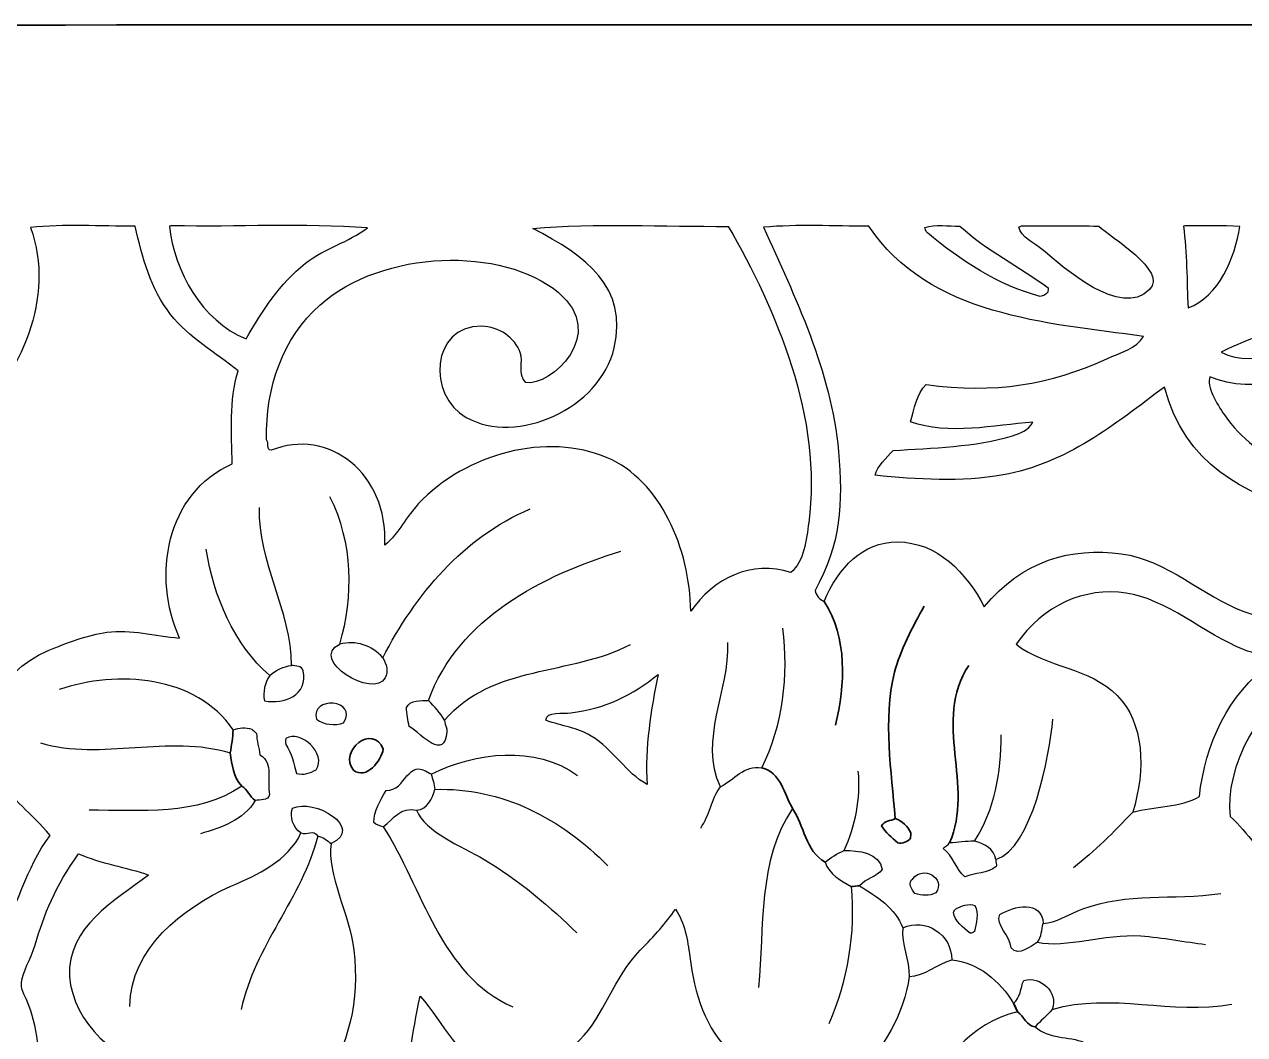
# Model space of a CAD drawing. Header units: centimetres. Extents: x -52.9 to 15.2, y -14.8 to 15.
# Drawn here: x -30.89 to -24.28, y 2.89 to 8.36 of the extents above; entities that cross this region are included whole.
import ezdxf

# ---------------------------------------------------------------- set-up
doc = ezdxf.new("R2010")
doc.units = ezdxf.units.CM
doc.header["$MEASUREMENT"] = 0
doc.layers.add('Camada 1', color=7, linetype='Continuous')

msp = doc.modelspace()

# ---------------------------------------------------------------- linework, layer by layer
at = {"layer": 'Camada 1', "color": 250, "lineweight": 35}
msp.add_open_spline([(-34.78598, -9.38153), (-34.82672, -9.35688), (-34.80722, -9.30149), (-34.80722, -9.26685), (-34.80722, -9.26685), (-34.83015, -7.85122), (-34.80722, -6.39767), (-34.80722, -4.96811), (-34.80722, -4.96811), (-34.80722, -0.53718), (-34.80963, 3.91868), (-34.80431, 8.35324), (-34.80431, 8.35324), (-28.91762, 8.36006), (-23.02747, 8.35835), (-17.14042, 8.35408), (-17.14042, 8.35408), (-17.13361, 2.44475), (-17.1353, -3.46803), (-17.13957, -9.37776), (-17.13957, -9.37776), (-23.02058, -9.38654), (-28.90401, -9.37903), (-34.78598, -9.38153)], degree=3, knots=[0, 0, 0, 0, 0.1428571, 0.1428571, 0.1428571, 0.1428571, 0.2857143, 0.2857143, 0.2857143, 0.2857143, 0.4285714, 0.4285714, 0.4285714, 0.4285714, 0.5714286, 0.5714286, 0.5714286, 0.5714286, 0.7142857, 0.7142857, 0.7142857, 0.7142857, 1, 1, 1, 1], dxfattribs=at)
at = {"layer": 'Camada 1', "color": 250, "lineweight": 30}
for points, knots in [([(-32.61963, 5.58323), (-32.34902, 5.4677), (-31.86859, 5.4325), (-31.59146, 5.16635), (-31.59146, 5.16635), (-31.34976, 4.93423), (-31.28917, 4.62367), (-31.25566, 4.29559), (-31.25566, 4.29559), (-31.23209, 4.06502), (-31.21033, 3.84312), (-31.25421, 3.61081), (-31.25421, 3.61081), (-31.18919, 3.5355), (-31.09776, 3.46836), (-31.03411, 3.3881), (-31.03411, 3.3881), (-30.92782, 3.56848), (-30.88108, 3.79553), (-30.74861, 3.96807), (-30.74861, 3.96807), (-30.85166, 4.0949), (-30.95703, 4.15406), (-31.01626, 4.28345), (-31.01626, 4.28345), (-31.14506, 4.56486), (-31.04798, 4.84649), (-30.75912, 4.96953), (-30.75912, 4.96953), (-30.66511, 5.00958), (-30.53991, 5.05625), (-30.44205, 5.06875), (-30.44205, 5.06875), (-30.30838, 5.0858), (-30.18657, 5.04886), (-30.04814, 5.03735), (-30.04814, 5.03735), (-30.19856, 5.36941), (-30.12243, 5.82121), (-29.76334, 5.98056), (-29.76334, 5.98056), (-29.76619, 6.14833), (-29.78091, 6.32154), (-29.73138, 6.48391), (-29.73138, 6.48391), (-29.85432, 6.58321), (-29.9961, 6.66262), (-30.09647, 6.78961), (-30.09647, 6.78961), (-30.20547, 6.92756), (-30.24978, 7.09903), (-30.2888, 7.26743), (-30.2888, 7.26743), (-30.4757, 7.26645), (-30.67467, 7.28009), (-30.85512, 7.26057), (-30.85512, 7.26057), (-30.7151, 6.87408), (-30.91576, 6.47631), (-31.16895, 6.1914), (-31.16895, 6.1914), (-31.38579, 6.11313), (-31.82446, 6.14413), (-32.05263, 6.0701), (-32.05263, 6.0701), (-32.12209, 6.04756), (-32.2218, 6.02462), (-32.24331, 5.93955), (-32.24331, 5.93955), (-31.95035, 6.02403), (-31.58905, 6.06941), (-31.29969, 5.94377), (-31.29969, 5.94377), (-31.33046, 5.86869), (-31.33369, 5.78421), (-31.35716, 5.70907), (-31.35716, 5.70907), (-31.69201, 5.82125), (-32.12065, 5.87032), (-32.46385, 5.71622), (-32.46385, 5.71622), (-32.52214, 5.69007), (-32.62615, 5.65895), (-32.61963, 5.58322)], [0, 0, 0, 0, 0.0454545, 0.0454545, 0.0454545, 0.0454545, 0.0909091, 0.0909091, 0.0909091, 0.0909091, 0.1363636, 0.1363636, 0.1363636, 0.1363636, 0.1818182, 0.1818182, 0.1818182, 0.1818182, 0.2272727, 0.2272727, 0.2272727, 0.2272727, 0.2727273, 0.2727273, 0.2727273, 0.2727273, 0.3181818, 0.3181818, 0.3181818, 0.3181818, 0.3636364, 0.3636364, 0.3636364, 0.3636364, 0.4090909, 0.4090909, 0.4090909, 0.4090909, 0.4545455, 0.4545455, 0.4545455, 0.4545455, 0.5, 0.5, 0.5, 0.5, 0.5454545, 0.5454545, 0.5454545, 0.5454545, 0.5909091, 0.5909091, 0.5909091, 0.5909091, 0.6363636, 0.6363636, 0.6363636, 0.6363636, 0.6818182, 0.6818182, 0.6818182, 0.6818182, 0.7272727, 0.7272727, 0.7272727, 0.7272727, 0.7727273, 0.7727273, 0.7727273, 0.7727273, 0.8181818, 0.8181818, 0.8181818, 0.8181818, 0.8636364, 0.8636364, 0.8636364, 0.8636364, 0.9090909, 0.9090909, 0.9090909, 0.9090909, 1, 1, 1, 1]), ([(-29.57827, 6.10993), (-29.56105, 6.09527), (-29.58138, 6.05746), (-29.55213, 6.05377), (-29.55213, 6.05377), (-29.245, 6.17985), (-28.91717, 5.92949), (-28.93759, 5.53959), (-28.93759, 5.53959), (-28.85691, 5.61101), (-28.8216, 5.6941), (-28.75626, 5.76368), (-28.75626, 5.76368), (-28.49722, 6.03946), (-28.0584, 6.15268), (-27.73465, 6.01386), (-27.73465, 6.01386), (-27.44534, 5.88981), (-27.28666, 5.52164), (-27.28162, 5.18203), (-27.28162, 5.18203), (-27.1652, 5.35715), (-26.94867, 5.46449), (-26.74056, 5.39221), (-26.74056, 5.39221), (-26.66835, 5.45066), (-26.65589, 5.57172), (-26.64358, 5.66244), (-26.64358, 5.66244), (-26.5672, 6.22543), (-26.81786, 6.81433), (-27.07866, 7.26651), (-27.07866, 7.26651), (-27.42872, 7.26449), (-27.79565, 7.28584), (-28.13732, 7.25577), (-28.13732, 7.25577), (-27.84557, 7.10486), (-27.62081, 6.93468), (-27.69599, 6.60912), (-27.69599, 6.60912), (-27.77251, 6.2778), (-28.22466, 6.0794), (-28.49651, 6.23176), (-28.49651, 6.23176), (-28.70917, 6.35096), (-28.68842, 6.72904), (-28.41481, 6.72584), (-28.41481, 6.72584), (-28.31931, 6.72473), (-28.23267, 6.66194), (-28.20466, 6.58347), (-28.20466, 6.58347), (-28.18578, 6.5307), (-28.22001, 6.46899), (-28.17446, 6.42061), (-28.17446, 6.42061), (-28.04189, 6.39836), (-27.72658, 6.68178), (-27.99811, 6.90847), (-27.99811, 6.90847), (-28.29769, 7.15856), (-28.9498, 7.1437), (-29.28942, 6.83987), (-29.28942, 6.83987), (-29.48909, 6.66125), (-29.58148, 6.39995), (-29.57827, 6.10993)], [0, 0, 0, 0, 0.0555556, 0.0555556, 0.0555556, 0.0555556, 0.1111111, 0.1111111, 0.1111111, 0.1111111, 0.1666667, 0.1666667, 0.1666667, 0.1666667, 0.2222222, 0.2222222, 0.2222222, 0.2222222, 0.2777778, 0.2777778, 0.2777778, 0.2777778, 0.3333333, 0.3333333, 0.3333333, 0.3333333, 0.3888889, 0.3888889, 0.3888889, 0.3888889, 0.4444444, 0.4444444, 0.4444444, 0.4444444, 0.5, 0.5, 0.5, 0.5, 0.5555556, 0.5555556, 0.5555556, 0.5555556, 0.6111111, 0.6111111, 0.6111111, 0.6111111, 0.6666667, 0.6666667, 0.6666667, 0.6666667, 0.7222222, 0.7222222, 0.7222222, 0.7222222, 0.7777778, 0.7777778, 0.7777778, 0.7777778, 0.8333333, 0.8333333, 0.8333333, 0.8333333, 0.8888889, 0.8888889, 0.8888889, 0.8888889, 1, 1, 1, 1]), ([(-26.56054, 5.23612), (-26.48197, 5.41916), (-26.3524, 5.5579), (-26.1631, 5.55771), (-26.1631, 5.55771), (-25.94776, 5.55751), (-25.78986, 5.39112), (-25.69359, 5.20583), (-25.69359, 5.20583), (-25.48753, 5.45895), (-25.22076, 5.53017), (-24.95194, 5.49356), (-24.95194, 5.49356), (-24.7039, 5.45979), (-24.50773, 5.26273), (-24.29405, 5.18369), (-24.29405, 5.18369), (-24.06686, 5.09963), (-23.81462, 5.05223), (-23.58969, 5.06921), (-23.58969, 5.06921), (-23.38811, 5.08443), (-23.19176, 5.13547), (-22.98535, 5.093), (-22.98535, 5.093), (-22.95881, 5.17249), (-23.01068, 5.23868), (-23.04705, 5.28588), (-23.04705, 5.28588), (-23.44219, 5.79893), (-24.49481, 5.54977), (-24.71907, 6.39632), (-24.71907, 6.39632), (-24.98112, 6.19784), (-25.25572, 5.97877), (-25.59192, 5.92041), (-25.59192, 5.92041), (-25.82217, 5.88046), (-26.05127, 5.89574), (-26.28456, 5.9185), (-26.28456, 5.9185), (-26.27161, 5.97102), (-26.22191, 6.01238), (-26.1866, 6.05283), (-26.1866, 6.05283), (-25.97852, 6.06748), (-25.74001, 6.07017), (-25.54147, 6.13308), (-25.54147, 6.13308), (-25.50044, 6.14605), (-25.45289, 6.16171), (-25.43126, 6.20656), (-25.43126, 6.20656), (-25.64074, 6.18965), (-25.88539, 6.13496), (-26.09311, 6.20727), (-26.09311, 6.20727), (-26.07103, 6.27549), (-26.06019, 6.36149), (-26.00844, 6.4107), (-26.00844, 6.4107), (-25.63718, 6.35791), (-25.33668, 6.40969), (-25.03104, 6.54894), (-25.03104, 6.54894), (-24.95762, 6.58239), (-24.86816, 6.60588), (-24.83189, 6.67032), (-24.83189, 6.67032), (-25.35404, 6.74333), (-25.99412, 6.78015), (-26.31793, 7.26727), (-26.31793, 7.26727), (-26.50635, 7.26716), (-26.70472, 7.27897), (-26.88774, 7.26135), (-26.88774, 7.26135), (-26.71985, 6.88704), (-26.52057, 6.48224), (-26.48219, 6.04771), (-26.48219, 6.04771), (-26.45763, 5.76942), (-26.46991, 5.54484), (-26.60919, 5.29487), (-26.60919, 5.29487), (-26.60552, 5.27029), (-26.58523, 5.24428), (-26.56054, 5.23611)], [0, 0, 0, 0, 0.0434783, 0.0434783, 0.0434783, 0.0434783, 0.0869565, 0.0869565, 0.0869565, 0.0869565, 0.1304348, 0.1304348, 0.1304348, 0.1304348, 0.173913, 0.173913, 0.173913, 0.173913, 0.2173913, 0.2173913, 0.2173913, 0.2173913, 0.2608696, 0.2608696, 0.2608696, 0.2608696, 0.3043478, 0.3043478, 0.3043478, 0.3043478, 0.3478261, 0.3478261, 0.3478261, 0.3478261, 0.3913043, 0.3913043, 0.3913043, 0.3913043, 0.4347826, 0.4347826, 0.4347826, 0.4347826, 0.4782609, 0.4782609, 0.4782609, 0.4782609, 0.5217391, 0.5217391, 0.5217391, 0.5217391, 0.5652174, 0.5652174, 0.5652174, 0.5652174, 0.6086957, 0.6086957, 0.6086957, 0.6086957, 0.6521739, 0.6521739, 0.6521739, 0.6521739, 0.6956522, 0.6956522, 0.6956522, 0.6956522, 0.7391304, 0.7391304, 0.7391304, 0.7391304, 0.7826087, 0.7826087, 0.7826087, 0.7826087, 0.826087, 0.826087, 0.826087, 0.826087, 0.8695652, 0.8695652, 0.8695652, 0.8695652, 0.9130435, 0.9130435, 0.9130435, 0.9130435, 1, 1, 1, 1]), ([(-24.47248, 6.4526), (-24.49386, 6.39839), (-24.43459, 6.30692), (-24.39413, 6.24587), (-24.39413, 6.24587), (-24.30897, 6.11736), (-24.17453, 6.02257), (-24.04206, 5.96263), (-24.04206, 5.96263), (-23.81667, 5.86064), (-23.53921, 5.82243), (-23.29992, 5.69988), (-23.29992, 5.69988), (-23.09665, 5.59581), (-22.89116, 5.40702), (-22.80825, 5.17462), (-22.80825, 5.17462), (-22.73812, 4.97796), (-22.78409, 4.70841), (-22.85291, 4.50722), (-22.85291, 4.50722), (-22.96463, 4.18059), (-23.24115, 3.88277), (-23.61075, 3.93131), (-23.61075, 3.93131), (-23.81515, 3.95816), (-23.96582, 4.1507), (-23.85851, 4.31767), (-23.85851, 4.31767), (-23.81098, 4.39162), (-23.67422, 4.42629), (-23.61926, 4.32868), (-23.61926, 4.32868), (-23.6395, 4.28451), (-23.71362, 4.28663), (-23.71683, 4.22867), (-23.71683, 4.22867), (-23.67202, 4.13183), (-23.57368, 4.1252), (-23.50256, 4.13673), (-23.50256, 4.13673), (-23.2368, 4.17974), (-22.94474, 4.55157), (-22.95649, 4.81495), (-22.95649, 4.81495), (-23.06644, 4.95112), (-23.19709, 4.91725), (-23.37933, 4.90835), (-23.37933, 4.90835), (-23.56838, 4.89911), (-23.79497, 4.88173), (-23.91746, 4.83259), (-23.91746, 4.83259), (-24.1953, 4.72111), (-24.39953, 4.32748), (-24.36213, 4.07105), (-24.36213, 4.07105), (-24.26797, 3.98247), (-24.18874, 3.86675), (-24.11554, 3.76607), (-24.11554, 3.76607), (-23.68279, 3.90838), (-22.71339, 3.50332), (-22.6422, 2.91358), (-22.6422, 2.91358), (-22.62572, 2.7771), (-22.63705, 2.63101), (-22.69071, 2.48217), (-22.69071, 2.48217), (-22.70263, 2.447), (-22.73992, 2.42601), (-22.74807, 2.39006), (-22.74807, 2.39006), (-22.61838, 2.24448), (-22.43339, 2.19949), (-22.31662, 2.18238), (-22.31662, 2.18238), (-22.10131, 2.15088), (-21.86207, 2.17215), (-21.67185, 2.10551), (-21.67185, 2.10551), (-21.55761, 2.0655), (-21.47027, 1.98479), (-21.34613, 1.94112), (-21.34613, 1.94112), (-21.24238, 2.22091), (-21.57293, 2.61989), (-21.99182, 2.89076), (-21.99182, 2.89076), (-22.18225, 3.01392), (-22.38817, 3.12073), (-22.56963, 3.25613), (-22.56963, 3.25613), (-22.7698, 3.40557), (-22.95515, 3.61102), (-22.98845, 3.76385), (-22.98845, 3.76385), (-22.84045, 3.7726), (-22.68676, 3.78886), (-22.55037, 3.85391), (-22.55037, 3.85391), (-22.40898, 3.65706), (-22.27849, 3.45457), (-22.08527, 3.29797), (-22.08527, 3.29797), (-21.94807, 3.18682), (-21.7846, 3.1014), (-21.65202, 2.99888), (-21.65202, 2.99888), (-21.6088, 2.96552), (-21.57208, 2.9036), (-21.51014, 2.89965), (-21.51014, 2.89965), (-21.61964, 3.12341), (-21.84432, 3.26869), (-22.0005, 3.46783), (-22.0005, 3.46783), (-22.13282, 3.63664), (-22.23615, 3.81345), (-22.31839, 4.01361), (-22.31839, 4.01361), (-22.26641, 4.10294), (-22.18003, 4.17494), (-22.13579, 4.27019), (-22.13579, 4.27019), (-22.21629, 4.43509), (-22.24751, 4.62618), (-22.17389, 4.79798), (-22.17389, 4.79798), (-22.42121, 4.82437), (-22.41477, 5.12508), (-22.55422, 5.34741), (-22.55422, 5.34741), (-22.63433, 5.47512), (-22.76687, 5.59809), (-22.76483, 5.7277), (-22.76483, 5.7277), (-22.76143, 5.9413), (-22.48084, 6.02363), (-22.29524, 6.09442), (-22.29524, 6.09442), (-22.33542, 6.17654), (-22.39804, 6.25691), (-22.38704, 6.35446), (-22.38704, 6.35446), (-22.71081, 6.37658), (-23.05587, 6.54167), (-23.14237, 6.86886), (-23.14237, 6.86886), (-23.17686, 6.99935), (-23.16664, 7.12249), (-23.16283, 7.26581), (-23.16283, 7.26581), (-23.30168, 7.27343), (-23.44371, 7.26932), (-23.58302, 7.26789), (-23.58302, 7.26789), (-23.63174, 6.84265), (-24.09889, 6.73738), (-24.41223, 6.58539), (-24.41223, 6.58539), (-24.21675, 6.48757), (-23.98688, 6.62233), (-23.79289, 6.67212), (-23.79289, 6.67212), (-23.89681, 6.43239), (-24.2393, 6.35103), (-24.47248, 6.45259)], [0, 0, 0, 0, 0.0232558, 0.0232558, 0.0232558, 0.0232558, 0.0465116, 0.0465116, 0.0465116, 0.0465116, 0.0697674, 0.0697674, 0.0697674, 0.0697674, 0.0930233, 0.0930233, 0.0930233, 0.0930233, 0.1162791, 0.1162791, 0.1162791, 0.1162791, 0.1395349, 0.1395349, 0.1395349, 0.1395349, 0.1627907, 0.1627907, 0.1627907, 0.1627907, 0.1860465, 0.1860465, 0.1860465, 0.1860465, 0.2093023, 0.2093023, 0.2093023, 0.2093023, 0.2325581, 0.2325581, 0.2325581, 0.2325581, 0.255814, 0.255814, 0.255814, 0.255814, 0.2790698, 0.2790698, 0.2790698, 0.2790698, 0.3023256, 0.3023256, 0.3023256, 0.3023256, 0.3255814, 0.3255814, 0.3255814, 0.3255814, 0.3488372, 0.3488372, 0.3488372, 0.3488372, 0.372093, 0.372093, 0.372093, 0.372093, 0.3953488, 0.3953488, 0.3953488, 0.3953488, 0.4186047, 0.4186047, 0.4186047, 0.4186047, 0.4418605, 0.4418605, 0.4418605, 0.4418605, 0.4651163, 0.4651163, 0.4651163, 0.4651163, 0.4883721, 0.4883721, 0.4883721, 0.4883721, 0.5116279, 0.5116279, 0.5116279, 0.5116279, 0.5348837, 0.5348837, 0.5348837, 0.5348837, 0.5581395, 0.5581395, 0.5581395, 0.5581395, 0.5813953, 0.5813953, 0.5813953, 0.5813953, 0.6046512, 0.6046512, 0.6046512, 0.6046512, 0.627907, 0.627907, 0.627907, 0.627907, 0.6511628, 0.6511628, 0.6511628, 0.6511628, 0.6744186, 0.6744186, 0.6744186, 0.6744186, 0.6976744, 0.6976744, 0.6976744, 0.6976744, 0.7209302, 0.7209302, 0.7209302, 0.7209302, 0.744186, 0.744186, 0.744186, 0.744186, 0.7674419, 0.7674419, 0.7674419, 0.7674419, 0.7906977, 0.7906977, 0.7906977, 0.7906977, 0.8139535, 0.8139535, 0.8139535, 0.8139535, 0.8372093, 0.8372093, 0.8372093, 0.8372093, 0.8604651, 0.8604651, 0.8604651, 0.8604651, 0.8837209, 0.8837209, 0.8837209, 0.8837209, 0.9069767, 0.9069767, 0.9069767, 0.9069767, 0.9302326, 0.9302326, 0.9302326, 0.9302326, 0.9534884, 0.9534884, 0.9534884, 0.9534884, 1, 1, 1, 1]), ([(-28.70183, 1.79849), (-28.70779, 1.7986), (-28.71379, 1.7987), (-28.71979, 1.79884), (-28.71979, 1.79884), (-28.99463, 1.95311), (-29.12562, 1.76229), (-29.18097, 1.53662), (-29.18097, 1.53662), (-29.20672, 1.43171), (-29.19385, 1.32728), (-29.20891, 1.23327), (-29.20891, 1.23327), (-29.22479, 1.13421), (-29.29047, 1.02707), (-29.29862, 0.94099), (-29.29862, 0.94099), (-29.83259, 1.17023), (-30.20932, 0.35041), (-30.72487, 0.49494), (-30.72487, 0.49494), (-30.90856, 0.54645), (-31.07895, 0.65496), (-31.21297, 0.80221), (-31.21297, 0.80221), (-31.18524, 1.09756), (-31.40526, 1.38814), (-31.69123, 1.47361), (-31.69123, 1.47361), (-31.69409, 1.47955), (-31.69382, 1.48892), (-31.69382, 1.49683), (-31.69382, 1.49683), (-31.51972, 1.75129), (-31.46625, 2.11316), (-31.61439, 2.38897), (-31.61439, 2.38897), (-31.48237, 2.39232), (-31.18898, 2.56832), (-31.05641, 2.82179), (-31.05641, 2.82179), (-31.03447, 2.86378), (-31.02921, 2.91461), (-30.98645, 2.94466), (-30.98645, 2.94466), (-30.98321, 2.94523), (-30.97735, 2.94241), (-30.9709, 2.93919), (-30.9709, 2.93919), (-30.93244, 2.83362), (-30.88764, 2.68858), (-30.93837, 2.59305), (-30.93837, 2.59305), (-30.95329, 2.59863), (-30.96493, 2.611), (-30.98151, 2.61355), (-30.98151, 2.61355), (-31.17057, 2.23622), (-31.32666, 1.83676), (-31.15279, 1.46077), (-31.15279, 1.46077), (-30.99136, 1.1116), (-30.60228, 1.07279), (-30.44949, 0.7343), (-30.44949, 0.7343), (-30.36948, 0.83191), (-30.35787, 1.05233), (-30.38151, 1.17068), (-30.38151, 1.17068), (-30.42977, 1.41238), (-30.57303, 1.44927), (-30.75277, 1.55348), (-30.75277, 1.55348), (-30.9269, 1.65445), (-31.04374, 1.82174), (-31.02716, 2.00303), (-31.02716, 2.00303), (-31.02607, 2.01524), (-31.03902, 2.03439), (-31.01013, 2.04099), (-31.01013, 2.04099), (-30.95876, 1.98162), (-30.92493, 1.87081), (-30.85935, 1.79429), (-30.85935, 1.79429), (-30.56714, 1.4533), (-30.019, 1.44105), (-29.68802, 1.13001), (-29.68802, 1.13001), (-29.6043, 1.30993), (-29.73039, 1.6712), (-29.94357, 1.79171), (-29.94357, 1.79171), (-30.01758, 1.83356), (-30.10963, 1.84576), (-30.19817, 1.87123), (-30.19817, 1.87123), (-30.32461, 1.90757), (-30.45372, 1.94482), (-30.57441, 1.99548), (-30.57441, 1.99548), (-30.68867, 2.04346), (-30.81504, 2.09514), (-30.86704, 2.20249), (-30.86704, 2.20249), (-30.78759, 2.18722), (-30.72603, 2.13786), (-30.65209, 2.11242), (-30.65209, 2.11242), (-30.29998, 1.99121), (-29.78902, 1.98535), (-29.4941, 1.65413), (-29.4941, 1.65413), (-29.41211, 1.94387), (-29.77195, 2.43687), (-30.13555, 2.52951), (-30.13555, 2.52951), (-30.27384, 2.56472), (-30.42113, 2.55837), (-30.56005, 2.54564), (-30.56005, 2.54564), (-30.63329, 2.5389), (-30.73309, 2.50401), (-30.7883, 2.57858), (-30.7883, 2.57858), (-30.80026, 2.73932), (-30.81493, 2.91517), (-30.86154, 3.04291), (-30.86154, 3.04291), (-30.88185, 3.09855), (-30.90666, 3.12211), (-30.90295, 3.17012), (-30.90295, 3.17012), (-30.89798, 3.23479), (-30.85512, 3.2913), (-30.82972, 3.37657), (-30.82972, 3.37657), (-30.78184, 3.53705), (-30.72018, 3.69739), (-30.59487, 3.86926), (-30.59487, 3.86926), (-30.47697, 3.81691), (-30.336, 3.79701), (-30.21609, 3.75408), (-30.21609, 3.75408), (-30.3994, 3.61424), (-30.65573, 3.4763), (-30.64422, 3.2042), (-30.64422, 3.2042), (-30.62157, 2.95423), (-30.39206, 2.73384), (-30.13682, 2.70583), (-30.13682, 2.70583), (-30.05925, 2.69733), (-29.99575, 2.71493), (-29.93507, 2.71165), (-29.93507, 2.71165), (-29.79699, 2.70425), (-29.68696, 2.64145), (-29.60921, 2.54451), (-29.60921, 2.54451), (-29.56109, 2.48447), (-29.50955, 2.37722), (-29.42256, 2.32444), (-29.42256, 2.32444), (-29.20535, 2.19261), (-29.00635, 2.36043), (-28.90122, 2.54038), (-28.90122, 2.54038), (-28.78607, 2.73755), (-28.79722, 2.8836), (-28.74624, 3.09897), (-28.74624, 3.09897), (-28.61607, 2.9489), (-28.53557, 2.75349), (-28.36976, 2.70583), (-28.36976, 2.70583), (-28.18688, 2.65331), (-28.01621, 2.73151), (-27.88166, 2.86275), (-27.88166, 2.86275), (-27.7513, 2.98983), (-27.69832, 3.20159), (-27.5552, 3.34658), (-27.5552, 3.34658), (-27.476, 3.42681), (-27.41737, 3.49281), (-27.36441, 3.5694), (-27.36441, 3.5694), (-27.31488, 3.49814), (-27.29897, 3.40197), (-27.28708, 3.31279), (-27.28708, 3.31279), (-27.26002, 3.10924), (-27.21106, 2.92642), (-27.04956, 2.77738), (-27.04956, 2.77738), (-27.07542, 2.63641), (-27.08085, 2.48513), (-26.99509, 2.35958), (-26.99509, 2.35958), (-27.05492, 2.25457), (-27.07775, 2.1367), (-27.11465, 2.02423), (-27.11465, 2.02423), (-27.19896, 1.99365), (-27.29269, 1.96581), (-27.38219, 1.94718)], [0, 0, 0, 0, 0.0188679, 0.0188679, 0.0188679, 0.0188679, 0.0377358, 0.0377358, 0.0377358, 0.0377358, 0.0566038, 0.0566038, 0.0566038, 0.0566038, 0.0754717, 0.0754717, 0.0754717, 0.0754717, 0.0943396, 0.0943396, 0.0943396, 0.0943396, 0.1132075, 0.1132075, 0.1132075, 0.1132075, 0.1320755, 0.1320755, 0.1320755, 0.1320755, 0.1509434, 0.1509434, 0.1509434, 0.1509434, 0.1698113, 0.1698113, 0.1698113, 0.1698113, 0.1886792, 0.1886792, 0.1886792, 0.1886792, 0.2075472, 0.2075472, 0.2075472, 0.2075472, 0.2264151, 0.2264151, 0.2264151, 0.2264151, 0.245283, 0.245283, 0.245283, 0.245283, 0.2641509, 0.2641509, 0.2641509, 0.2641509, 0.2830189, 0.2830189, 0.2830189, 0.2830189, 0.3018868, 0.3018868, 0.3018868, 0.3018868, 0.3207547, 0.3207547, 0.3207547, 0.3207547, 0.3396226, 0.3396226, 0.3396226, 0.3396226, 0.3584906, 0.3584906, 0.3584906, 0.3584906, 0.3773585, 0.3773585, 0.3773585, 0.3773585, 0.3962264, 0.3962264, 0.3962264, 0.3962264, 0.4150943, 0.4150943, 0.4150943, 0.4150943, 0.4339623, 0.4339623, 0.4339623, 0.4339623, 0.4528302, 0.4528302, 0.4528302, 0.4528302, 0.4716981, 0.4716981, 0.4716981, 0.4716981, 0.490566, 0.490566, 0.490566, 0.490566, 0.509434, 0.509434, 0.509434, 0.509434, 0.5283019, 0.5283019, 0.5283019, 0.5283019, 0.5471698, 0.5471698, 0.5471698, 0.5471698, 0.5660377, 0.5660377, 0.5660377, 0.5660377, 0.5849057, 0.5849057, 0.5849057, 0.5849057, 0.6037736, 0.6037736, 0.6037736, 0.6037736, 0.6226415, 0.6226415, 0.6226415, 0.6226415, 0.6415094, 0.6415094, 0.6415094, 0.6415094, 0.6603774, 0.6603774, 0.6603774, 0.6603774, 0.6792453, 0.6792453, 0.6792453, 0.6792453, 0.6981132, 0.6981132, 0.6981132, 0.6981132, 0.7169811, 0.7169811, 0.7169811, 0.7169811, 0.7358491, 0.7358491, 0.7358491, 0.7358491, 0.754717, 0.754717, 0.754717, 0.754717, 0.7735849, 0.7735849, 0.7735849, 0.7735849, 0.7924528, 0.7924528, 0.7924528, 0.7924528, 0.8113208, 0.8113208, 0.8113208, 0.8113208, 0.8301887, 0.8301887, 0.8301887, 0.8301887, 0.8490566, 0.8490566, 0.8490566, 0.8490566, 0.8679245, 0.8679245, 0.8679245, 0.8679245, 0.8867925, 0.8867925, 0.8867925, 0.8867925, 0.9056604, 0.9056604, 0.9056604, 0.9056604, 0.9245283, 0.9245283, 0.9245283, 0.9245283, 0.9433962, 0.9433962, 0.9433962, 0.9433962, 0.9622642, 0.9622642, 0.9622642, 0.9622642, 1, 1, 1, 1])]:
    msp.add_open_spline(points, degree=3, knots=knots, dxfattribs=at)
at = {"layer": 'Camada 1', "lineweight": 30}
for points, knots in [([(-30.088, 7.26957), (-30.0941, 7.26924), (-30.09851, 7.26851), (-30.10282, 7.26775), (-30.10282, 7.26775), (-30.07809, 7.02531), (-29.92724, 6.75385), (-29.68841, 6.65789), (-29.68841, 6.65789), (-29.60036, 6.80787), (-29.50768, 6.9562), (-29.36586, 7.06725), (-29.36586, 7.06725), (-29.26176, 7.1488), (-29.13349, 7.1809), (-29.0315, 7.25811), (-29.0315, 7.25811), (-29.37729, 7.2848), (-29.73691, 7.26197), (-30.088, 7.26956)], [0, 0, 0, 0, 0.1666667, 0.1666667, 0.1666667, 0.1666667, 0.3333333, 0.3333333, 0.3333333, 0.3333333, 0.5, 0.5, 0.5, 0.5, 0.6666667, 0.6666667, 0.6666667, 0.6666667, 1, 1, 1, 1]), ([(-26.00167, 7.23134), (-25.8214, 7.08197), (-25.61972, 6.9465), (-25.39052, 6.88724), (-25.39052, 6.88724), (-25.37432, 6.88799), (-25.35986, 6.89815), (-25.35048, 6.91086), (-25.35048, 6.91086), (-25.34825, 6.91784), (-25.34832, 6.92602), (-25.34832, 6.9337), (-25.34832, 6.9337), (-25.50093, 7.04586), (-25.68135, 7.13626), (-25.82514, 7.26787), (-25.82514, 7.26787), (-25.88719, 7.26627), (-25.95778, 7.27962), (-26.01483, 7.26083), (-26.01483, 7.26083), (-26.01483, 7.2519), (-26.00964, 7.24214), (-26.00167, 7.23134)], [0, 0, 0, 0, 0.1428571, 0.1428571, 0.1428571, 0.1428571, 0.2857143, 0.2857143, 0.2857143, 0.2857143, 0.4285714, 0.4285714, 0.4285714, 0.4285714, 0.5714286, 0.5714286, 0.5714286, 0.5714286, 0.7142857, 0.7142857, 0.7142857, 0.7142857, 1, 1, 1, 1]), ([(-25.49194, 7.26957), (-25.3528, 7.26821), (-25.21286, 7.27228), (-25.07422, 7.26755), (-25.07422, 7.26755), (-25.01058, 7.20835), (-24.6996, 7.02601), (-24.79866, 6.92464), (-24.79866, 6.92464), (-24.95529, 6.76437), (-25.26644, 7.04506), (-25.37319, 7.13627), (-25.37319, 7.13627), (-25.42653, 7.1818), (-25.49547, 7.20528), (-25.50662, 7.26286), (-25.50662, 7.26286), (-25.5022, 7.26564), (-25.49709, 7.26762), (-25.49194, 7.26956)], [0, 0, 0, 0, 0.1666667, 0.1666667, 0.1666667, 0.1666667, 0.3333333, 0.3333333, 0.3333333, 0.3333333, 0.5, 0.5, 0.5, 0.5, 0.6666667, 0.6666667, 0.6666667, 0.6666667, 1, 1, 1, 1]), ([(-24.5999, 7.26957), (-24.6059, 7.26934), (-24.61084, 7.26837), (-24.61575, 7.26736), (-24.61575, 7.26736), (-24.59542, 7.12727), (-24.59804, 6.9661), (-24.59056, 6.82608), (-24.59056, 6.82608), (-24.42348, 6.88449), (-24.33737, 7.09822), (-24.30975, 7.26582), (-24.30975, 7.26582), (-24.40534, 7.27446), (-24.50339, 7.26713), (-24.59991, 7.26956)], [0, 0, 0, 0, 0.2, 0.2, 0.2, 0.2, 0.4, 0.4, 0.4, 0.4, 0.6, 0.6, 0.6, 0.6, 1, 1, 1, 1])]:
    msp.add_open_spline(points, degree=3, knots=knots, dxfattribs=at)
at = {"layer": 'Camada 1', "color": 240, "lineweight": 30}
for points in [[(-29.18041, 5.00413), (-29.10678, 5.26851), (-29.10756, 5.54908), (-29.23421, 5.80197)], [(-29.44231, 4.88942), (-29.44305, 5.1853), (-29.62367, 5.44859), (-29.61648, 5.74462)], [(-29.55985, 4.83421), (-29.75639, 5.00526), (-29.86399, 5.26353), (-29.90392, 5.51809)], [(-28.70109, 4.6997), (-28.54195, 5.14565), (-28.08126, 5.37788), (-27.66001, 5.50847)], [(-28.94817, 4.93049), (-29.00712, 4.99844), (-29.09366, 5.02655), (-29.18041, 5.00412)], [(-28.61402, 4.5921), (-28.35723, 4.89454), (-27.93048, 4.83446), (-27.6073, 5.00269)], [(-29.55985, 4.83421), (-29.52726, 4.86465), (-29.48613, 4.8829), (-29.44231, 4.88941)], [(-28.68623, 4.30043), (-28.67943, 4.27276), (-28.66877, 4.24638), (-28.66712, 4.21756)], [(-27.12167, 4.23103), (-27.04931, 4.2697), (-26.99287, 4.35172), (-26.89794, 4.3344)], [(-28.66711, 4.21756), (-28.3083, 4.23189), (-27.97691, 4.05775), (-27.73049, 3.80343)], [(-27.22785, 4.00871), (-27.18033, 4.07768), (-27.17141, 4.16443), (-27.12167, 4.23103)], [(-29.63895, 4.1578), (-29.70125, 4.05108), (-29.8249, 4.01037), (-29.93507, 3.9776)], [(-28.9462, 4.01495), (-28.88866, 4.05934), (-28.8518, 4.12626), (-28.76551, 4.10498)], [(-26.73086, 4.11494), (-26.92058, 3.83141), (-26.8839, 3.472), (-26.91494, 3.14504)], [(-24.89049, 4.09483), (-24.99159, 3.98762), (-25.09496, 3.88365), (-25.21159, 3.79352)], [(-29.30074, 3.96483), (-29.38431, 3.63025), (-29.64332, 3.36948), (-29.7142, 3.02608)], [(-29.30074, 3.96483), (-29.27234, 3.96218), (-29.24966, 3.94094), (-29.22782, 3.92447)], [(-28.9462, 4.01495), (-28.7328, 3.68666), (-28.64016, 3.212), (-28.24445, 3.04023)], [(-25.63097, 3.83779), (-25.64201, 3.89526), (-25.69348, 3.92683), (-25.74682, 3.93794)], [(-26.55528, 3.82326), (-26.52469, 3.8511), (-26.48893, 3.86947), (-26.45192, 3.88697)], [(-26.55528, 3.82326), (-26.53277, 3.75778), (-26.46924, 3.72469), (-26.4141, 3.69181)], [(-26.4141, 3.69182), (-26.39004, 3.44187), (-26.43357, 3.17799), (-26.53517, 2.94794)], [(-26.36838, 3.6958), (-26.27677, 3.63735), (-26.17456, 3.57758), (-26.13477, 3.46783)], [(-26.13477, 3.46783), (-26.14387, 3.37773), (-26.09939, 3.29416), (-26.09939, 3.20448)], [(-25.86997, 3.29511), (-25.72851, 3.28125), (-25.60691, 3.18134), (-25.53586, 3.05864)], [(-26.09939, 3.20449), (-26.12796, 3.00171), (-26.23761, 2.81477), (-26.38567, 2.67098)], [(-25.32627, 3.02609), (-25.00888, 3.12151), (-24.67554, 2.9956), (-24.35356, 3.05441)], [(-25.51381, 3.01276), (-25.76929, 2.95808), (-25.91414, 2.72746), (-26.08831, 2.55202)], [(-25.32627, 3.02609), (-25.35506, 2.99314), (-25.38836, 2.96484), (-25.41761, 2.93263)]]:
    msp.add_open_spline(points, degree=3, dxfattribs=at)
at = {"layer": 'Camada 1', "color": 240, "lineweight": 25}
for points in [[(-28.94817, 4.93049), (-28.77503, 5.27021), (-28.5108, 5.58419), (-28.151, 5.73613)], [(-26.89793, 4.3344), (-26.78025, 4.56794), (-26.75294, 4.83312), (-26.78325, 5.09049)], [(-27.12167, 4.23103), (-27.23932, 4.48786), (-27.07122, 4.74962), (-27.0806, 5.01403)], [(-29.75787, 4.5401), (-29.95994, 4.83736), (-30.38603, 4.86323), (-30.69968, 4.75914)], [(-28.61402, 4.5921), (-28.63692, 4.63253), (-28.66881, 4.66544), (-28.70109, 4.6997)], [(-25.63097, 3.83779), (-25.43338, 3.89918), (-25.34208, 4.39761), (-25.32204, 4.59774)], [(-30.8016, 4.47033), (-30.46833, 4.3713), (-30.10761, 4.52006), (-29.77367, 4.41511)], [(-25.74682, 3.93795), (-25.63615, 4.1065), (-25.60236, 4.31185), (-25.60236, 4.51279)], [(-28.68623, 4.30043), (-28.44638, 4.41889), (-28.12394, 4.45988), (-27.89446, 4.29361)], [(-26.45192, 3.88697), (-26.39177, 4.02152), (-26.36051, 4.16658), (-26.37547, 4.31739)], [(-29.71056, 4.23608), (-29.94823, 4.07151), (-30.26266, 4.10654), (-30.53825, 4.10498)], [(-28.7655, 4.10499), (-28.70546, 4.11077), (-28.68162, 4.16707), (-28.66712, 4.21756)], [(-29.39137, 3.98184), (-29.36029, 3.96796), (-29.3223, 4.00437), (-29.30074, 3.96483)], [(-25.74682, 3.93795), (-25.79243, 3.93685), (-25.83667, 3.93008), (-25.88134, 3.92803)], [(-26.13477, 3.46783), (-26.01101, 3.52505), (-25.86772, 3.43287), (-25.86998, 3.29511)], [(-25.40519, 3.39019), (-25.38269, 3.42091), (-25.38434, 3.45732), (-25.37425, 3.4915)], [(-26.09939, 3.20449), (-26.01486, 3.20784), (-25.94911, 3.27073), (-25.86998, 3.29511)], [(-25.41761, 2.93264), (-25.34769, 2.86522), (-25.23783, 2.88367), (-25.15214, 2.84768)]]:
    msp.add_open_spline(points, degree=3, dxfattribs=at)
at = {"layer": 'Camada 1', "lineweight": 25}
msp.add_open_spline([(-24.89049, 4.09483), (-24.77471, 4.1263), (-24.62908, 4.12068), (-24.52967, 4.17953), (-24.52967, 4.17953), (-24.49763, 4.46049), (-24.37575, 4.73607), (-24.14062, 4.89887), (-24.14062, 4.89887), (-24.17794, 4.95317), (-24.23221, 4.95029), (-24.29126, 4.97456), (-24.29126, 4.97456), (-24.49626, 5.05882), (-24.71477, 5.2512), (-24.92552, 5.28111), (-24.92552, 5.28111), (-25.15027, 5.31303), (-25.37542, 5.21792), (-25.52104, 5.00336), (-25.52104, 5.00336), (-25.35806, 4.87714), (-25.12244, 4.87743), (-24.97438, 4.72704), (-24.97438, 4.72704), (-24.82977, 4.58025), (-24.81732, 4.32625), (-24.89049, 4.09482)], degree=3, knots=[0, 0, 0, 0, 0.125, 0.125, 0.125, 0.125, 0.25, 0.25, 0.25, 0.25, 0.375, 0.375, 0.375, 0.375, 0.5, 0.5, 0.5, 0.5, 0.625, 0.625, 0.625, 0.625, 0.75, 0.75, 0.75, 0.75, 1, 1, 1, 1], dxfattribs=at)
at = {"layer": 'Camada 1', "color": 240, "lineweight": 35}
for points in [[(-26.56054, 5.23612), (-26.43375, 5.03986), (-26.44448, 4.78394), (-26.49866, 4.56589)], [(-25.88133, 3.92804), (-25.74491, 4.2352), (-25.97518, 4.58787), (-25.77797, 4.88941)], [(-29.77367, 4.41511), (-29.76665, 4.45682), (-29.76066, 4.49745), (-29.75787, 4.5401)], [(-29.77367, 4.41511), (-29.7645, 4.35123), (-29.75879, 4.28462), (-29.71056, 4.23608)], [(-26.89793, 4.3344), (-26.79577, 4.31295), (-26.77662, 4.19219), (-26.73086, 4.11493)], [(-29.71056, 4.23608), (-29.68118, 4.2171), (-29.66819, 4.17921), (-29.63895, 4.1578)], [(-26.73086, 4.11494), (-26.66891, 4.02145), (-26.66175, 3.88647), (-26.55528, 3.82326)], [(-26.4141, 3.69182), (-26.39858, 3.69108), (-26.38376, 3.69844), (-26.36838, 3.6958)], [(-25.51381, 3.01276), (-25.47921, 2.99063), (-25.46418, 2.93567), (-25.41761, 2.93263)]]:
    msp.add_open_spline(points, degree=3, dxfattribs=at)
for points, knots in [([(-26.17583, 4.05969), (-26.19453, 4.31736), (-26.24346, 4.58998), (-26.17933, 4.85221), (-26.17933, 4.85221), (-26.15255, 4.96161), (-26.07865, 5.10539), (-26.01867, 5.20941)], [0, 0, 0, 0, 0.3333333, 0.3333333, 0.3333333, 0.3333333, 1, 1, 1, 1]), ([(-29.10675, 4.32166), (-29.0369, 4.26822), (-28.95777, 4.3725), (-28.94556, 4.43585), (-28.94556, 4.43585), (-29.00134, 4.57669), (-29.19082, 4.42668), (-29.10675, 4.32166)], [0, 0, 0, 0, 0.3333333, 0.3333333, 0.3333333, 0.3333333, 1, 1, 1, 1]), ([(-26.17583, 4.05969), (-26.19982, 4.04484), (-26.23616, 4.05104), (-26.24914, 4.02071), (-26.24914, 4.02071), (-26.22751, 3.98536), (-26.19383, 3.95519), (-26.16155, 3.92927), (-26.16155, 3.92927), (-26.13734, 3.92253), (-26.1069, 3.93329), (-26.09293, 3.95382), (-26.09293, 3.95382), (-26.09106, 3.96413), (-26.09124, 3.97484), (-26.09124, 3.98239), (-26.09124, 3.98239), (-26.10701, 4.0187), (-26.13844, 4.04688), (-26.17583, 4.05969)], [0, 0, 0, 0, 0.1666667, 0.1666667, 0.1666667, 0.1666667, 0.3333333, 0.3333333, 0.3333333, 0.3333333, 0.5, 0.5, 0.5, 0.5, 0.6666667, 0.6666667, 0.6666667, 0.6666667, 1, 1, 1, 1])]:
    msp.add_open_spline(points, degree=3, knots=knots, dxfattribs=at)
at = {"layer": 'Camada 1', "color": 240, "lineweight": 30}
for points, knots in [([(-28.94817, 4.93049), (-28.92898, 4.89574), (-28.91551, 4.85846), (-28.93579, 4.8213), (-28.93579, 4.8213), (-28.99354, 4.70443), (-29.35768, 4.92268), (-29.18041, 5.00412)], [0, 0, 0, 0, 0.3333333, 0.3333333, 0.3333333, 0.3333333, 1, 1, 1, 1]), ([(-29.55985, 4.83421), (-29.58878, 4.79428), (-29.59736, 4.74528), (-29.58931, 4.69712), (-29.58931, 4.69712), (-29.48274, 4.67839), (-29.35225, 4.72721), (-29.37888, 4.86012), (-29.37888, 4.86012), (-29.38738, 4.88894), (-29.41924, 4.88497), (-29.44231, 4.88941)], [0, 0, 0, 0, 0.25, 0.25, 0.25, 0.25, 0.5, 0.5, 0.5, 0.5, 1, 1, 1, 1]), ([(-28.06605, 4.5921), (-27.97592, 4.55915), (-27.89612, 4.55238), (-27.82045, 4.50694), (-27.82045, 4.50694), (-27.70213, 4.43589), (-27.63242, 4.30607), (-27.51724, 4.24373), (-27.51724, 4.24373), (-27.53297, 4.44072), (-27.49508, 4.65317), (-27.45903, 4.84038), (-27.45903, 4.84038), (-27.59908, 4.72486), (-27.74947, 4.65521), (-27.93087, 4.63253), (-27.93087, 4.63253), (-27.97246, 4.62734), (-28.06348, 4.64304), (-28.06605, 4.5921)], [0, 0, 0, 0, 0.1666667, 0.1666667, 0.1666667, 0.1666667, 0.3333333, 0.3333333, 0.3333333, 0.3333333, 0.5, 0.5, 0.5, 0.5, 0.6666667, 0.6666667, 0.6666667, 0.6666667, 1, 1, 1, 1]), ([(-28.61402, 4.5921), (-28.61085, 4.55851), (-28.60019, 4.55308), (-28.6021, 4.53012), (-28.6021, 4.53012), (-28.61536, 4.37119), (-28.73362, 4.5117), (-28.80537, 4.55929), (-28.80537, 4.55929), (-28.81299, 4.59264), (-28.81818, 4.62635), (-28.821, 4.66096), (-28.821, 4.66096), (-28.80078, 4.70252), (-28.74169, 4.69857), (-28.70109, 4.6997)], [0, 0, 0, 0, 0.2, 0.2, 0.2, 0.2, 0.4, 0.4, 0.4, 0.4, 0.6, 0.6, 0.6, 0.6, 1, 1, 1, 1]), ([(-29.75787, 4.5401), (-29.72591, 4.55379), (-29.69003, 4.55336), (-29.65736, 4.54352), (-29.65736, 4.54352), (-29.65101, 4.53774), (-29.64096, 4.53266), (-29.63158, 4.5207), (-29.63158, 4.5207), (-29.63158, 4.48115), (-29.61736, 4.44446), (-29.61373, 4.40548), (-29.61373, 4.40548), (-29.53424, 4.35934), (-29.57915, 4.26225), (-29.56137, 4.19011), (-29.56137, 4.19011), (-29.56938, 4.15533), (-29.61238, 4.16227), (-29.63895, 4.1578)], [0, 0, 0, 0, 0.1666667, 0.1666667, 0.1666667, 0.1666667, 0.3333333, 0.3333333, 0.3333333, 0.3333333, 0.5, 0.5, 0.5, 0.5, 0.6666667, 0.6666667, 0.6666667, 0.6666667, 1, 1, 1, 1]), ([(-29.47349, 4.46183), (-29.44054, 4.41508), (-29.4313, 4.35623), (-29.41455, 4.30444), (-29.41455, 4.30444), (-29.37888, 4.29316), (-29.34039, 4.30635), (-29.30907, 4.32392), (-29.30907, 4.32392), (-29.24846, 4.41296), (-29.39486, 4.54232), (-29.47321, 4.49343), (-29.47321, 4.49343), (-29.47642, 4.48422), (-29.4754, 4.47283), (-29.4735, 4.46182)], [0, 0, 0, 0, 0.2, 0.2, 0.2, 0.2, 0.4, 0.4, 0.4, 0.4, 0.6, 0.6, 0.6, 0.6, 1, 1, 1, 1]), ([(-28.9462, 4.01495), (-28.96366, 4.02145), (-28.98497, 4.02367), (-28.99749, 4.03944), (-28.99749, 4.03944), (-28.99548, 4.09909), (-28.96253, 4.16072), (-28.92969, 4.21191), (-28.92969, 4.21191), (-28.82033, 4.20994), (-28.81863, 4.39214), (-28.69569, 4.30571), (-28.69569, 4.30571), (-28.69255, 4.30396), (-28.68938, 4.30219), (-28.68624, 4.30042)], [0, 0, 0, 0, 0.2, 0.2, 0.2, 0.2, 0.4, 0.4, 0.4, 0.4, 0.6, 0.6, 0.6, 0.6, 1, 1, 1, 1]), ([(-29.39137, 3.98184), (-29.43299, 4.01016), (-29.45423, 4.0678), (-29.43691, 4.1156), (-29.43691, 4.1156), (-29.32191, 4.17488), (-29.04487, 4.00769), (-29.22782, 3.92447)], [0, 0, 0, 0, 0.3333333, 0.3333333, 0.3333333, 0.3333333, 1, 1, 1, 1]), ([(-28.7655, 4.10499), (-28.72045, 3.98942), (-28.52357, 3.91029), (-28.40006, 3.83857), (-28.40006, 3.83857), (-28.22731, 3.73827), (-28.02746, 3.57007), (-27.89785, 3.44067)], [0, 0, 0, 0, 0.3333333, 0.3333333, 0.3333333, 0.3333333, 1, 1, 1, 1]), ([(-30.31737, 3.04306), (-30.31293, 3.35967), (-30.03282, 3.57391), (-29.77131, 3.69425), (-29.77131, 3.69425), (-29.62812, 3.75376), (-29.46051, 3.83215), (-29.39137, 3.98183)], [0, 0, 0, 0, 0.3333333, 0.3333333, 0.3333333, 0.3333333, 1, 1, 1, 1]), ([(-29.22782, 3.92447), (-29.25308, 3.75966), (-29.12876, 3.54407), (-29.10509, 3.34676), (-29.10509, 3.34676), (-29.07239, 3.07399), (-29.1331, 2.83054), (-29.27809, 2.61263)], [0, 0, 0, 0, 0.3333333, 0.3333333, 0.3333333, 0.3333333, 1, 1, 1, 1]), ([(-25.63097, 3.83779), (-25.63407, 3.82502), (-25.62455, 3.81274), (-25.62864, 3.79976), (-25.62864, 3.79976), (-25.67686, 3.76392), (-25.74298, 3.76681), (-25.79808, 3.74409), (-25.79808, 3.74409), (-25.84616, 3.7834), (-25.86267, 3.85864), (-25.91654, 3.89826), (-25.91654, 3.89826), (-25.90564, 3.90916), (-25.89174, 3.9165), (-25.88134, 3.92803)], [0, 0, 0, 0, 0.2, 0.2, 0.2, 0.2, 0.4, 0.4, 0.4, 0.4, 0.6, 0.6, 0.6, 0.6, 1, 1, 1, 1]), ([(-26.45192, 3.88697), (-26.37558, 3.8887), (-26.26061, 3.87423), (-26.24547, 3.78371), (-26.24547, 3.78371), (-26.278, 3.74335), (-26.33483, 3.73453), (-26.36838, 3.6958)], [0, 0, 0, 0, 0.3333333, 0.3333333, 0.3333333, 0.3333333, 1, 1, 1, 1]), ([(-25.84877, 3.56979), (-25.85354, 3.56489), (-25.85728, 3.55924), (-25.86024, 3.55306), (-25.86024, 3.55306), (-25.85332, 3.50396), (-25.80662, 3.46804), (-25.77035, 3.43876), (-25.77035, 3.43876), (-25.76527, 3.43845), (-25.75222, 3.4442), (-25.74555, 3.44868), (-25.74555, 3.44868), (-25.73909, 3.49302), (-25.72093, 3.54615), (-25.74485, 3.58852), (-25.74485, 3.58852), (-25.77716, 3.60334), (-25.81985, 3.58725), (-25.84877, 3.56979)], [0, 0, 0, 0, 0.1666667, 0.1666667, 0.1666667, 0.1666667, 0.3333333, 0.3333333, 0.3333333, 0.3333333, 0.5, 0.5, 0.5, 0.5, 0.6666667, 0.6666667, 0.6666667, 0.6666667, 1, 1, 1, 1]), ([(-25.40519, 3.39019), (-25.44643, 3.36768), (-25.50418, 3.31131), (-25.54831, 3.35981), (-25.54831, 3.35981), (-25.55008, 3.42554), (-25.6382, 3.48152), (-25.6085, 3.54117), (-25.6085, 3.54117), (-25.53247, 3.5869), (-25.38244, 3.622), (-25.37425, 3.4915)], [0, 0, 0, 0, 0.25, 0.25, 0.25, 0.25, 0.5, 0.5, 0.5, 0.5, 1, 1, 1, 1]), ([(-25.40519, 3.39019), (-25.25155, 3.35724), (-25.04515, 3.4383), (-24.84667, 3.42462), (-24.84667, 3.42462), (-24.73121, 3.41669), (-24.60375, 3.39079), (-24.49584, 3.37865)], [0, 0, 0, 0, 0.3333333, 0.3333333, 0.3333333, 0.3333333, 1, 1, 1, 1])]:
    msp.add_open_spline(points, degree=3, knots=knots, dxfattribs=at)
at = {"layer": 'Camada 1', "color": 240, "lineweight": 25}
for points, knots in [([(-29.30638, 4.59775), (-29.2686, 4.56695), (-29.20493, 4.56155), (-29.16086, 4.57859), (-29.16086, 4.57859), (-29.07651, 4.70496), (-29.34501, 4.72753), (-29.30639, 4.59774)], [0, 0, 0, 0, 0.3333333, 0.3333333, 0.3333333, 0.3333333, 1, 1, 1, 1]), ([(-26.07935, 3.73365), (-26.11092, 3.71679), (-26.08581, 3.67258), (-26.06877, 3.65364), (-26.06877, 3.65364), (-26.03451, 3.64275), (-25.9883, 3.63911), (-25.95535, 3.65756), (-25.95535, 3.65756), (-25.89887, 3.7392), (-26.02785, 3.80886), (-26.07935, 3.73365)], [0, 0, 0, 0, 0.25, 0.25, 0.25, 0.25, 0.5, 0.5, 0.5, 0.5, 1, 1, 1, 1]), ([(-25.37425, 3.49151), (-25.31086, 3.49387), (-25.23032, 3.54403), (-25.16103, 3.57035), (-25.16103, 3.57035), (-24.91758, 3.66285), (-24.67882, 3.61582), (-24.41301, 3.65473)], [0, 0, 0, 0, 0.3333333, 0.3333333, 0.3333333, 0.3333333, 1, 1, 1, 1]), ([(-25.53586, 3.05864), (-25.4967, 3.0891), (-25.49847, 3.14261), (-25.47991, 3.18395), (-25.47991, 3.18395), (-25.38896, 3.20696), (-25.28923, 3.12225), (-25.32628, 3.02608)], [0, 0, 0, 0, 0.3333333, 0.3333333, 0.3333333, 0.3333333, 1, 1, 1, 1])]:
    msp.add_open_spline(points, degree=3, knots=knots, dxfattribs=at)
at = {"layer": 'Camada 1', "color": 240, "lineweight": 40}
msp.add_open_spline([(-25.53586, 3.05864), (-25.52909, 3.04306), (-25.51935, 3.02891), (-25.51381, 3.01275)], degree=3, dxfattribs=at)

doc.saveas('drawing.dxf')
